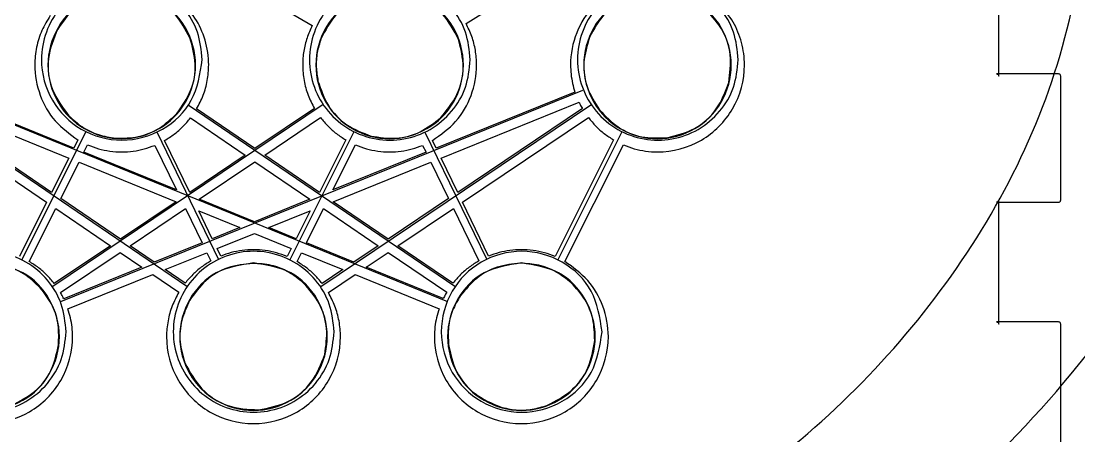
# Model space of a CAD drawing. Extents: x 1 to 406, y -9689 to -9382.
# Drawn here: x 112.3 to 163.5, y -9468.4 to -9448.3 of the extents above; entities that cross this region are included whole.
import ezdxf

# ---------------------------------------------------------------- set-up
doc = ezdxf.new("R2010")
doc.units = 0
doc.layers.get('0').update_dxf_attribs({"linetype": 'CONTINUOUS'})

msp = doc.modelspace()

# ---------------------------------------------------------------- linework, layer by layer
at = {"color": 7}
for points in [[(133.862522, -9448.406129), (140.318894, -9444.390264)], [(159.65234, -9450.9492), (159.65234, -9444.9492)], [(121.325985, -9445.53154), (126.414997, -9448.50862)], [(162.55078, -9450.8477), (159.55078, -9450.8477)], [(162.65234, -9456.9492), (162.65234, -9450.9492)], [(107.785206, -9451.605086), (132.958587, -9461.854344)], [(115.071583, -9454.037743), (114.87082, -9454.43746), (108.220318, -9451.732886)], [(114.246752, -9461.848231), (139.512939, -9451.628142)], [(139.134211, -9451.724447), (132.421007, -9454.43746), (132.240139, -9454.066077)], [(108.018954, -9452.224846), (114.631472, -9454.913745), (113.797673, -9456.577123), (107.853158, -9452.537746)], [(139.494136, -9452.519059), (133.457983, -9456.574713), (132.653725, -9454.916156), (139.334369, -9452.215801)], [(107.443191, -9452.343717), (120.351051, -9461.12188)], [(126.953941, -9452.324207), (113.852174, -9461.137784)], [(120.416764, -9452.342664), (133.319966, -9461.117641)], [(126.525928, -9452.519661), (123.645915, -9454.455545), (120.821366, -9452.535937)], [(126.834522, -9461.132921), (139.896431, -9452.34616)], [(107.554726, -9452.977875), (113.558325, -9457.055838), (112.241607, -9459.682035)], [(120.522934, -9452.977875), (123.16963, -9454.775098), (120.489775, -9456.574731), (119.271329, -9454.0667)], [(128.039189, -9454.037771), (126.765279, -9456.577151), (124.119786, -9454.776916), (126.823156, -9452.961608)], [(134.95677, -9459.662724), (133.692506, -9457.05823), (139.790157, -9452.960373)], [(115.4471, -9453.659149), (112.337096, -9459.868263)], [(118.907717, -9453.675381), (121.885552, -9459.817948)], [(128.430861, -9453.641932), (125.326459, -9459.839833)], [(131.875237, -9453.65966), (134.849002, -9459.793826)], [(141.406067, -9453.641777), (138.287365, -9459.868254)], [(118.79384, -9454.301224), (119.84287, -9456.461239), (115.365191, -9454.638093), (115.544855, -9454.280727)], [(131.76265, -9454.301239), (131.926637, -9454.638257), (127.421827, -9456.456581), (128.51306, -9454.281345)], [(141.007397, -9454.037743), (138.176816, -9459.681414)], [(138.65191, -9459.923648), (141.48128, -9454.281181)], [(112.716083, -9459.9238), (114.002655, -9457.359095)], [(114.002655, -9457.359095), (116.648145, -9459.15692), (113.928501, -9460.98489)], [(133.229485, -9460.969215), (130.56591, -9459.15933), (133.248176, -9457.359095)], [(133.248176, -9457.359095), (134.478679, -9459.894256)], [(159.55078, -9457.0508), (162.55078, -9457.0508)], [(159.65234, -9462.9492), (159.65234, -9456.9492)], [(121.989167, -9459.662758), (121.811916, -9459.298008), (123.616371, -9458.569111)], [(123.616371, -9458.569111), (125.402741, -9459.295597), (125.209213, -9459.68205)], [(114.227535, -9461.425615), (117.12443, -9459.480084)], [(117.12443, -9459.480084), (118.17467, -9460.193303), (114.387904, -9461.723445)], [(132.762245, -9461.715605), (129.025519, -9460.195717), (130.092036, -9459.480084)], [(130.092036, -9459.480084), (132.929244, -9461.407529)], [(120.263086, -9460.967468), (119.300268, -9460.314534), (121.316941, -9459.49882)], [(121.316941, -9459.49882), (121.509866, -9459.894923)], [(125.683689, -9459.923198), (125.897114, -9459.496351)], [(125.897114, -9459.496351), (127.899921, -9460.312065), (126.897311, -9460.984893)], [(114.59109, -9462.216446), (118.705829, -9460.553669), (119.961653, -9461.407366)], [(127.196358, -9461.424244), (128.494987, -9460.553669), (132.558478, -9462.206197)], [(162.55078, -9462.8477), (159.55078, -9462.8477)], [(162.65234, -9468.9492), (162.65234, -9462.9492)]]:
    msp.add_lwpolyline(points, dxfattribs=at)
for points in [[(121.09419, -9450.156183)], [(121.09419, -9450.156183)], [(134.069336, -9450.156183)], [(134.069336, -9450.156183)], [(147.044455, -9450.156183)], [(147.044455, -9450.156183)], [(120.522934, -9452.977875)], [(115.125843, -9455.117542), (119.822373, -9457.026902), (117.126844, -9458.838593), (114.242003, -9456.879195)], [(123.643501, -9455.098867), (126.307681, -9456.908147), (123.616371, -9457.995159), (120.947972, -9456.910557)], [(132.158749, -9455.117542), (133.01365, -9456.876781), (130.092036, -9458.838593), (127.430869, -9457.029313)], [(120.278159, -9457.359712), (121.084828, -9459.018871), (118.769723, -9459.952751), (117.600715, -9459.159948)], [(126.970261, -9457.359712), (129.615751, -9459.157537), (128.431068, -9459.955162), (126.136462, -9459.02068)], [(120.927475, -9457.476672), (122.907372, -9458.283341), (121.579199, -9458.819312)], [(126.314315, -9457.476672), (125.642088, -9458.816902), (124.322963, -9458.281532)], [(123.572965, -9459.989576)], [(136.540568, -9459.989576)], [(123.544622, -9460.015175)], [(136.493935, -9460.002529)], [(114.500723, -9463.320017)], [(114.500723, -9463.320017)], [(127.475846, -9463.320017)], [(127.475846, -9463.320017)], [(140.450992, -9463.320017)], [(140.450992, -9463.320017)]]:
    msp.add_lwpolyline(points, close=True, dxfattribs=at)
at = {"color": 1}
for points in [[(121.09419, -9450.156183)], [(134.069336, -9450.156183)], [(147.044455, -9450.156183)], [(114.500723, -9463.320017)], [(127.475846, -9463.320017)], [(140.450992, -9463.320017)]]:
    msp.add_lwpolyline(points, close=True, dxfattribs=at)
at = {"color": 5}
for points in [[(121.09419, -9450.156183)], [(134.069336, -9450.156183)], [(147.044455, -9450.156183)], [(114.500723, -9463.320017)], [(127.475846, -9463.320017)], [(140.450992, -9463.320017)]]:
    msp.add_lwpolyline(points, close=True, dxfattribs=at)
at = {"color": 1}
for points in [[(107.785205, -9451.605083), (132.958585, -9461.854342)], [(114.24675, -9461.848229), (139.512938, -9451.628139)], [(107.443189, -9452.343714), (120.35105, -9461.121878)], [(126.95394, -9452.324205), (113.852172, -9461.137782)], [(120.416763, -9452.342661), (133.319965, -9461.117639)], [(126.834521, -9461.132918), (139.89643, -9452.346158)], [(115.447099, -9453.659147), (112.337094, -9459.868261)], [(118.907716, -9453.675379), (121.885551, -9459.817946)], [(128.43086, -9453.64193), (125.326458, -9459.839831)], [(131.875236, -9453.659657), (134.849001, -9459.793823)], [(141.406065, -9453.641775), (138.287364, -9459.868252)]]:
    msp.add_lwpolyline(points, dxfattribs=at)
at = {"color": 5}
for points in [[(107.785205, -9451.605083), (132.958585, -9461.854342)], [(114.24675, -9461.848229), (139.512938, -9451.628139)], [(107.443189, -9452.343714), (120.35105, -9461.121878)], [(126.95394, -9452.324205), (113.852172, -9461.137782)], [(120.416763, -9452.342661), (133.319965, -9461.117639)], [(126.834521, -9461.132918), (139.89643, -9452.346158)], [(115.447099, -9453.659147), (112.337094, -9459.868261)], [(118.907716, -9453.675379), (121.885551, -9459.817946)], [(128.43086, -9453.64193), (125.326458, -9459.839831)], [(131.875236, -9453.659657), (134.849001, -9459.793823)], [(141.406065, -9453.641775), (138.287364, -9459.868252)]]:
    msp.add_lwpolyline(points, dxfattribs=at)
at = {"color": 7}
for points, knots in [([(174.678519, -9433.072518), (174.069414, -9439.032811), (172.85992, -9450.868098), (163.476223, -9466.508611), (149.736904, -9478.136922), (132.723344, -9484.30419), (114.670038, -9484.30419), (97.680307, -9478.136922), (83.845844, -9466.508611), (74.815656, -9450.868098), (71.662767, -9433.072518), (74.815656, -9415.276938), (83.845844, -9399.636425), (97.680307, -9388.008114), (114.670038, -9381.840845), (132.723344, -9381.840845), (149.736904, -9388.008114), (163.476223, -9399.636425), (172.85992, -9415.276938), (174.069414, -9427.112224), (174.678519, -9433.072518)], [0, 0, 0, 0, 17.790147, 35.32569, 53.115837, 70.905984, 88.441526, 106.231673, 124.021821, 141.557363, 159.34751, 177.137657, 194.6732, 212.463347, 230.253494, 247.789036, 265.579184, 283.369331, 300.904873, 318.69502, 318.69502, 318.69502, 318.69502]), ([(164.714158, -9437.122752), (164.223994, -9441.919167), (163.250681, -9451.443353), (155.699357, -9464.029712), (144.642942, -9473.387339), (130.951654, -9478.350313), (116.423654, -9478.350313), (102.751541, -9473.387339), (91.618562, -9464.029712), (84.351717, -9451.443353), (81.814499, -9437.122752), (84.351717, -9422.802151), (91.618562, -9410.215792), (102.751541, -9400.858165), (116.423654, -9395.895191), (130.951654, -9395.895191), (144.642942, -9400.858165), (155.699357, -9410.215792), (163.250681, -9422.802151), (164.223994, -9432.326337), (164.714158, -9437.122752)], [0, 0, 0, 0, 14.316229, 28.427571, 42.743801, 57.06003, 71.171372, 85.487601, 99.803831, 113.915172, 128.231402, 142.547631, 156.658973, 170.975202, 185.291432, 199.402773, 213.719003, 228.035232, 242.146574, 256.462803, 256.462803, 256.462803, 256.462803]), ([(121.09419, -9450.156183), (120.987204, -9450.842375), (120.776404, -9452.194407), (119.226731, -9453.682851), (117.205188, -9454.234484), (115.162642, -9453.682556), (113.674735, -9452.195563), (113.186752, -9450.380544), (113.46956, -9448.797939), (114.158625, -9447.603048), (115.215063, -9446.715356), (116.512273, -9446.24441), (117.89073, -9446.244423), (119.189788, -9446.715317), (120.238846, -9447.603191), (120.955332, -9448.797412), (121.047682, -9449.701088), (121.09419, -9450.156183)], [0, 0, 0, 0, 2.035249, 4.010133, 6.045381, 8.08063, 10.055514, 12.090762, 13.449118, 14.788034, 16.14639, 17.504746, 18.843661, 20.202017, 21.560373, 22.899289, 24.257645, 24.257645, 24.257645, 24.257645]), ([(121.09419, -9450.156183), (120.987204, -9450.842375), (120.776404, -9452.194407), (119.226731, -9453.682851), (117.205188, -9454.234484), (115.162642, -9453.682556), (113.674735, -9452.195563), (113.186752, -9450.380544), (113.46956, -9448.797939), (114.158625, -9447.603048), (115.215063, -9446.715356), (116.512273, -9446.24441), (117.89073, -9446.244423), (119.189788, -9446.715317), (120.238846, -9447.603191), (120.955332, -9448.797412), (121.047682, -9449.701088), (121.09419, -9450.156183)], [0, 0, 0, 0, 2.035249, 4.010133, 6.045381, 8.08063, 10.055514, 12.090762, 13.449118, 14.788034, 16.14639, 17.504746, 18.843661, 20.202017, 21.560373, 22.899289, 24.257645, 24.257645, 24.257645, 24.257645]), ([(134.069336, -9450.156183), (134.022828, -9450.611278), (133.930478, -9451.514954), (133.213992, -9452.709176), (132.164934, -9453.597048), (130.865874, -9454.067946), (129.487425, -9454.067946), (128.190185, -9453.597048), (127.133863, -9452.709176), (126.444368, -9451.514954), (126.203631, -9450.156183), (126.444368, -9448.797412), (127.133863, -9447.603191), (128.190185, -9446.715318), (129.487425, -9446.24442), (130.865874, -9446.24442), (132.164934, -9446.715318), (133.213992, -9447.603191), (133.930478, -9448.797412), (134.022828, -9449.701088), (134.069336, -9450.156183)], [0, 0, 0, 0, 1.358356, 2.697272, 4.055627, 5.413983, 6.752899, 8.111255, 9.469611, 10.808527, 12.166882, 13.525238, 14.864154, 16.22251, 17.580866, 18.919781, 20.278137, 21.636493, 22.975409, 24.333765, 24.333765, 24.333765, 24.333765]), ([(134.069336, -9450.156183), (134.022828, -9450.611278), (133.930478, -9451.514954), (133.213992, -9452.709176), (132.164934, -9453.597048), (130.865874, -9454.067946), (129.487425, -9454.067946), (128.190185, -9453.597048), (127.133863, -9452.709176), (126.444368, -9451.514954), (126.203631, -9450.156183), (126.444368, -9448.797412), (127.133863, -9447.603191), (128.190185, -9446.715318), (129.487425, -9446.24442), (130.865874, -9446.24442), (132.164934, -9446.715318), (133.213992, -9447.603191), (133.930478, -9448.797412), (134.022828, -9449.701088), (134.069336, -9450.156183)], [0, 0, 0, 0, 1.358356, 2.697272, 4.055627, 5.413983, 6.752899, 8.111255, 9.469611, 10.808527, 12.166882, 13.525238, 14.864154, 16.22251, 17.580866, 18.919781, 20.278137, 21.636493, 22.975409, 24.333765, 24.333765, 24.333765, 24.333765]), ([(141.267241, -9446.646284), (140.832452, -9446.922883), (139.962026, -9447.476619), (139.125966, -9448.840401), (138.892205, -9450.035228), (138.938904, -9450.862281), (139.008753, -9451.302712), (139.09259, -9451.584537), (139.134211, -9451.724447)], [0, 0, 0, 0, 1.529188, 3.061357, 4.646701, 5.099351, 5.543147, 5.980674, 5.980674, 5.980674, 5.980674]), ([(147.044455, -9450.156183), (146.997947, -9450.611278), (146.905597, -9451.514954), (146.189111, -9452.709176), (145.140053, -9453.597048), (143.840993, -9454.067946), (142.462544, -9454.067946), (141.165303, -9453.597048), (140.108981, -9452.709176), (139.419487, -9451.514954), (139.17875, -9450.156183), (139.419487, -9448.797412), (140.108981, -9447.603191), (141.165303, -9446.715318), (142.462544, -9446.24442), (143.840993, -9446.24442), (145.140053, -9446.715318), (146.189111, -9447.603191), (146.905597, -9448.797412), (146.997947, -9449.701088), (147.044455, -9450.156183)], [0, 0, 0, 0, 1.358356, 2.697272, 4.055627, 5.413983, 6.752899, 8.111255, 9.469611, 10.808527, 12.166882, 13.525238, 14.864154, 16.22251, 17.580866, 18.919781, 20.278137, 21.636493, 22.975409, 24.333765, 24.333765, 24.333765, 24.333765]), ([(147.044455, -9450.156183), (146.997947, -9450.611278), (146.905597, -9451.514954), (146.189111, -9452.709176), (145.140053, -9453.597048), (143.840993, -9454.067946), (142.462544, -9454.067946), (141.165303, -9453.597048), (140.108981, -9452.709176), (139.419487, -9451.514954), (139.17875, -9450.156183), (139.419487, -9448.797412), (140.108981, -9447.603191), (141.165303, -9446.715318), (142.462544, -9446.24442), (143.840993, -9446.24442), (145.140053, -9446.715318), (146.189111, -9447.603191), (146.905597, -9448.797412), (146.997947, -9449.701088), (147.044455, -9450.156183)], [0, 0, 0, 0, 1.358356, 2.697272, 4.055627, 5.413983, 6.752899, 8.111255, 9.469611, 10.808527, 12.166882, 13.525238, 14.864154, 16.22251, 17.580866, 18.919781, 20.278137, 21.636493, 22.975409, 24.333765, 24.333765, 24.333765, 24.333765]), ([(117.19497, -9446.844035), (117.825103, -9446.941651), (119.065587, -9447.13382), (120.431957, -9448.555053), (120.935459, -9450.40926), (120.431969, -9452.282764), (119.065464, -9453.64687), (117.195025, -9454.149924), (115.32461, -9453.646911), (113.958382, -9452.282671), (113.45517, -9450.40926), (113.958397, -9448.555144), (115.324494, -9447.13379), (116.564877, -9446.941642), (117.19497, -9446.844035)], [0, 0, 0, 0, 1.868634, 3.678607, 5.545587, 7.412474, 9.222221, 11.090775, 12.959189, 14.768727, 16.635572, 18.50251, 20.312276, 22.180765, 22.180765, 22.180765, 22.180765]), ([(117.144062, -9446.864716), (116.732659, -9446.909442), (115.9099, -9446.998888), (114.813572, -9447.663317), (114.335072, -9448.337017), (114.095695, -9448.674045)], [0, 0, 0, 0, 1.231449, 2.462757, 3.695374, 3.695374, 3.695374, 3.695374]), ([(120.494736, -9449.096246), (120.286889, -9448.708545), (119.871288, -9447.933315), (118.772812, -9447.115501), (117.906826, -9446.956012), (117.473897, -9446.876279)], [0, 0, 0, 0, 1.310059, 2.619533, 3.928617, 3.928617, 3.928617, 3.928617]), ([(130.162573, -9446.844035), (130.792879, -9446.941684), (132.033781, -9447.13393), (133.401241, -9448.554694), (133.905817, -9450.40926), (133.401256, -9452.283127), (132.033651, -9453.646731), (130.162864, -9454.149953), (128.292209, -9453.646916), (126.925991, -9452.28267), (126.422775, -9450.409261), (126.926004, -9448.555143), (128.292101, -9447.133792), (129.532482, -9446.941643), (130.162573, -9446.844035)], [0, 0, 0, 0, 1.869245, 3.680038, 5.54718, 7.414229, 9.224796, 11.093961, 12.96237, 14.771909, 16.638754, 18.505693, 20.31546, 22.183943, 22.183943, 22.183943, 22.183943]), ([(130.068511, -9446.861555), (129.605836, -9446.928781), (128.680352, -9447.063252), (127.49152, -9447.910849), (127.055672, -9448.737836), (126.83772, -9449.151383)], [0, 0, 0, 0, 1.389631, 2.77966, 4.170049, 4.170049, 4.170049, 4.170049]), ([(133.502779, -9449.187622), (133.274885, -9448.749723), (132.819838, -9447.875349), (131.541638, -9447.004344), (130.560019, -9446.909197), (130.068511, -9446.861555)], [0, 0, 0, 0, 1.4666, 2.928434, 4.394433, 4.394433, 4.394433, 4.394433]), ([(143.13078, -9446.844035), (143.761041, -9446.941676), (145.001837, -9447.133904), (146.36902, -9448.554785), (146.873339, -9450.40926), (146.369033, -9452.283034), (145.00171, -9453.646766), (143.130953, -9454.149953), (141.260275, -9453.646878), (139.893779, -9452.282761), (139.390292, -9450.409261), (139.89379, -9448.555054), (141.260159, -9447.133818), (142.500645, -9446.941651), (143.13078, -9446.844035)], [0, 0, 0, 0, 1.869086, 3.679673, 5.546776, 7.413786, 9.224148, 11.093154, 12.961713, 14.771459, 16.638345, 18.505324, 20.315295, 22.183934, 22.183934, 22.183934, 22.183934]), ([(143.063213, -9446.863664), (142.605661, -9446.923639), (141.690477, -9447.043602), (140.502102, -9447.859411), (140.061245, -9448.67038), (139.840827, -9449.075846)], [0, 0, 0, 0, 1.372043, 2.744328, 4.116485, 4.116485, 4.116485, 4.116485]), ([(120.821366, -9452.535937), (120.934274, -9452.320784), (121.161873, -9451.887082), (121.3567, -9451.165389), (121.44182, -9450.260751), (121.284355, -9449.208835), (120.791221, -9448.106904), (120.246026, -9447.543313), (119.974905, -9447.263044)], [0, 0, 0, 0, 0.727149, 1.465779, 2.225232, 3.440475, 4.615648, 5.778155, 5.778155, 5.778155, 5.778155]), ([(141.48128, -9454.281181), (141.654026, -9454.347394), (142.002341, -9454.480903), (142.558792, -9454.591923), (143.670309, -9454.671069), (145.33674, -9454.221248), (146.942851, -9452.616752), (147.441308, -9450.776494), (147.24399, -9449.325555), (146.841735, -9448.315019), (146.388504, -9447.77162), (146.16334, -9447.50166)], [0, 0, 0, 0, 0.554226, 1.117508, 1.693973, 3.893631, 6.030141, 8.22823, 9.326154, 10.388942, 11.438209, 11.438209, 11.438209, 11.438209]), ([(146.581022, -9451.264432), (146.638578, -9450.817836), (146.753659, -9449.924885), (146.306538, -9448.595026), (145.67065, -9447.957118), (145.352658, -9447.638116)], [0, 0, 0, 0, 1.339985, 2.679246, 4.018911, 4.018911, 4.018911, 4.018911]), ([(113.734971, -9448.023896), (113.590122, -9448.260211), (113.298141, -9448.736568), (113.046844, -9449.553348), (112.933228, -9450.619062), (113.165376, -9451.886891), (113.902293, -9453.186307), (114.68243, -9453.754376), (115.071583, -9454.037743)], [0, 0, 0, 0, 0.828837, 1.670741, 2.537915, 4.025422, 5.462699, 6.893239, 6.893239, 6.893239, 6.893239]), ([(114.095695, -9448.674045), (113.90513, -9449.141948), (113.523822, -9450.078193), (113.72213, -9451.656581), (114.331576, -9452.463791), (114.63605, -9452.867065)], [0, 0, 0, 0, 1.499834, 3.001077, 4.49986, 4.49986, 4.49986, 4.49986]), ([(126.414997, -9448.50862), (126.325333, -9448.704782), (126.144565, -9449.100257), (125.991401, -9449.744737), (125.933465, -9450.43908), (126.000448, -9451.158943), (126.191222, -9451.874903), (126.414946, -9452.305873), (126.525928, -9452.519661)], [0, 0, 0, 0, 0.645784, 1.301941, 1.975235, 2.72814, 3.460444, 4.181306, 4.181306, 4.181306, 4.181306]), ([(132.240139, -9454.066077), (132.637828, -9453.783563), (133.434878, -9453.217347), (134.190025, -9451.905362), (134.417737, -9450.676638), (134.332893, -9449.705755), (134.163498, -9449.025027), (133.962294, -9448.611291), (133.862522, -9448.406129)], [0, 0, 0, 0, 1.449285, 2.904666, 4.410557, 5.123345, 5.817582, 6.500463, 6.500463, 6.500463, 6.500463]), ([(119.863085, -9452.758252), (120.114461, -9452.402233), (120.617083, -9451.690378), (120.847756, -9450.354943), (120.612427, -9449.515877), (120.494736, -9449.096246)], [0, 0, 0, 0, 1.297213, 2.593753, 3.890901, 3.890901, 3.890901, 3.890901]), ([(126.83772, -9449.151383), (126.76918, -9449.371199), (126.631915, -9449.811422), (126.590174, -9450.508066), (126.659012, -9450.963561), (126.693393, -9451.191055)], [0, 0, 0, 0, 0.688999, 1.379847, 2.069166, 2.069166, 2.069166, 2.069166]), ([(132.641486, -9452.95628), (132.93143, -9452.604667), (133.511232, -9451.901545), (133.82878, -9450.515465), (133.611457, -9449.630283), (133.502779, -9449.187622)], [0, 0, 0, 0, 1.355437, 2.710467, 4.065929, 4.065929, 4.065929, 4.065929]), ([(139.840827, -9449.075846), (139.72205, -9449.472465), (139.484594, -9450.265369), (139.660773, -9451.53729), (140.103716, -9452.236412), (140.325286, -9452.586129)], [0, 0, 0, 0, 1.232971, 2.464906, 3.697942, 3.697942, 3.697942, 3.697942]), ([(126.693393, -9451.191055), (126.835292, -9451.60028), (127.118971, -9452.41839), (128.050947, -9453.388633), (128.86028, -9453.697669), (129.26504, -9453.852223)], [0, 0, 0, 0, 1.289986, 2.578903, 3.868415, 3.868415, 3.868415, 3.868415]), ([(143.594873, -9453.934496), (144.054586, -9453.818036), (144.974069, -9453.585102), (146.08049, -9452.596404), (146.414182, -9451.708411), (146.581022, -9451.264432)], [0, 0, 0, 0, 1.409455, 2.819079, 4.228597, 4.228597, 4.228597, 4.228597]), ([(159.55078, -9450.8477), (159.568322, -9450.85036), (159.603067, -9450.855627), (159.644113, -9450.895524), (159.649549, -9450.930989), (159.65234, -9450.9492)], [0, 0, 0, 0, 0.052363, 0.103712, 0.157913, 0.157913, 0.157913, 0.157913]), ([(162.65234, -9450.9492), (162.649695, -9450.931611), (162.644464, -9450.89683), (162.604462, -9450.855832), (162.569002, -9450.85046), (162.55078, -9450.8477)], [0, 0, 0, 0, 0.052477, 0.103769, 0.15799, 0.15799, 0.15799, 0.15799]), ([(139.334369, -9452.215801), (139.351069, -9452.250121), (139.384432, -9452.31868), (139.43758, -9452.419886), (139.47529, -9452.486012), (139.494136, -9452.519059)], [0, 0, 0, 0, 0.114497, 0.228732, 0.342854, 0.342854, 0.342854, 0.342854]), ([(116.898025, -9453.959431), (117.266984, -9453.952957), (118.00435, -9453.940018), (119.058463, -9453.51854), (119.594798, -9453.011757), (119.863085, -9452.758252)], [0, 0, 0, 0, 1.101604, 2.201559, 3.302494, 3.302494, 3.302494, 3.302494]), ([(140.325286, -9452.586129), (140.610512, -9452.883509), (141.180868, -9453.478171), (142.357928, -9453.974718), (143.182609, -9453.947901), (143.594873, -9453.934496)], [0, 0, 0, 0, 1.22862, 2.456832, 3.684585, 3.684585, 3.684585, 3.684585]), ([(114.63605, -9452.867065), (114.846393, -9453.0599), (115.267503, -9453.445958), (116.054985, -9453.814473), (116.617156, -9453.911136), (116.898025, -9453.959431)], [0, 0, 0, 0, 0.852636, 1.706995, 2.560039, 2.560039, 2.560039, 2.560039]), ([(119.271329, -9454.0667), (119.429146, -9453.968231), (119.74418, -9453.771668), (120.165859, -9453.40413), (120.403891, -9453.119981), (120.522934, -9452.977875)], [0, 0, 0, 0, 0.557512, 1.112901, 1.668534, 1.668534, 1.668534, 1.668534]), ([(126.823156, -9452.961608), (126.93893, -9453.101317), (127.170404, -9453.380648), (127.580069, -9453.74353), (127.885965, -9453.939573), (128.039189, -9454.037771)], [0, 0, 0, 0, 0.543855, 1.087368, 1.632841, 1.632841, 1.632841, 1.632841]), ([(129.26504, -9453.852223), (129.666701, -9453.913877), (130.470217, -9454.037215), (131.685856, -9453.713654), (132.322958, -9453.208726), (132.641486, -9452.95628)], [0, 0, 0, 0, 1.210861, 2.422303, 3.633569, 3.633569, 3.633569, 3.633569]), ([(139.790157, -9452.960373), (139.906017, -9453.10027), (140.137651, -9453.379962), (140.54775, -9453.743244), (140.853992, -9453.939455), (141.007397, -9454.037743)], [0, 0, 0, 0, 0.54445, 1.088503, 1.634579, 1.634579, 1.634579, 1.634579]), ([(115.544855, -9454.280727), (115.717675, -9454.347016), (116.066132, -9454.480673), (116.622527, -9454.592035), (117.188622, -9454.632157), (117.748598, -9454.593604), (118.287269, -9454.488809), (118.625879, -9454.36342), (118.79384, -9454.301224)], [0, 0, 0, 0, 0.554475, 1.117987, 1.694699, 2.252368, 2.797549, 3.334141, 3.334141, 3.334141, 3.334141]), ([(128.51306, -9454.281345), (128.685825, -9454.34758), (129.034145, -9454.48112), (129.590363, -9454.592172), (130.156398, -9454.632138), (130.716562, -9454.593638), (131.255652, -9454.488912), (131.59455, -9454.363464), (131.76265, -9454.301239)], [0, 0, 0, 0, 0.554262, 1.117468, 1.693985, 2.251976, 2.797603, 3.334613, 3.334613, 3.334613, 3.334613]), ([(159.65234, -9456.9492), (159.649693, -9456.966796), (159.64446, -9457.001594), (159.604477, -9457.042643), (159.569004, -9457.048032), (159.55078, -9457.0508)], [0, 0, 0, 0, 0.052502, 0.103829, 0.158056, 0.158056, 0.158056, 0.158056]), ([(162.55078, -9457.0508), (162.568323, -9457.04814), (162.603076, -9457.042872), (162.644125, -9457.002931), (162.649552, -9456.967435), (162.65234, -9456.9492)], [0, 0, 0, 0, 0.052364, 0.103731, 0.158, 0.158, 0.158, 0.158]), ([(114.500723, -9463.320017), (114.454215, -9463.775111), (114.361865, -9464.678787), (113.645378, -9465.873009), (112.596321, -9466.760882), (111.297261, -9467.23178), (109.918812, -9467.23178), (108.621571, -9466.760882), (107.565249, -9465.873009), (106.875754, -9464.678787), (106.635018, -9463.320017), (106.875754, -9461.961246), (107.565249, -9460.767024), (108.621571, -9459.879151), (109.918812, -9459.408253), (111.297261, -9459.408253), (112.596321, -9459.879151), (113.645378, -9460.767024), (114.361865, -9461.961246), (114.454215, -9462.864922), (114.500723, -9463.320017)], [0, 0, 0, 0, 1.358356, 2.697272, 4.055627, 5.413983, 6.752899, 8.111255, 9.469611, 10.808527, 12.166882, 13.525238, 14.864154, 16.22251, 17.580866, 18.919781, 20.278137, 21.636493, 22.975409, 24.333765, 24.333765, 24.333765, 24.333765]), ([(114.500723, -9463.320017), (114.454215, -9463.775111), (114.361865, -9464.678787), (113.645378, -9465.873009), (112.596321, -9466.760882), (111.297261, -9467.23178), (109.918812, -9467.23178), (108.621571, -9466.760882), (107.565249, -9465.873009), (106.875754, -9464.678787), (106.635018, -9463.320017), (106.875754, -9461.961246), (107.565249, -9460.767024), (108.621571, -9459.879151), (109.918812, -9459.408253), (111.297261, -9459.408253), (112.596321, -9459.879151), (113.645378, -9460.767024), (114.361865, -9461.961246), (114.454215, -9462.864922), (114.500723, -9463.320017)], [0, 0, 0, 0, 1.358356, 2.697272, 4.055627, 5.413983, 6.752899, 8.111255, 9.469611, 10.808527, 12.166882, 13.525238, 14.864154, 16.22251, 17.580866, 18.919781, 20.278137, 21.636493, 22.975409, 24.333765, 24.333765, 24.333765, 24.333765]), ([(127.475846, -9463.320017), (127.429338, -9463.775111), (127.336988, -9464.678787), (126.620502, -9465.873009), (125.571444, -9466.760882), (124.272384, -9467.23178), (122.893935, -9467.23178), (121.596694, -9466.760882), (120.540372, -9465.873009), (119.850878, -9464.678787), (119.610141, -9463.320017), (119.850878, -9461.961246), (120.540372, -9460.767024), (121.596694, -9459.879151), (122.893935, -9459.408253), (124.272384, -9459.408253), (125.571444, -9459.879151), (126.620502, -9460.767024), (127.336988, -9461.961246), (127.429338, -9462.864922), (127.475846, -9463.320017)], [0, 0, 0, 0, 1.358356, 2.697272, 4.055627, 5.413983, 6.752899, 8.111255, 9.469611, 10.808527, 12.166882, 13.525238, 14.864154, 16.22251, 17.580866, 18.919781, 20.278137, 21.636493, 22.975409, 24.333765, 24.333765, 24.333765, 24.333765]), ([(127.475846, -9463.320017), (127.429338, -9463.775111), (127.336988, -9464.678787), (126.620502, -9465.873009), (125.571444, -9466.760882), (124.272384, -9467.23178), (122.893935, -9467.23178), (121.596694, -9466.760882), (120.540372, -9465.873009), (119.850878, -9464.678787), (119.610141, -9463.320017), (119.850878, -9461.961246), (120.540372, -9460.767024), (121.596694, -9459.879151), (122.893935, -9459.408253), (124.272384, -9459.408253), (125.571444, -9459.879151), (126.620502, -9460.767024), (127.336988, -9461.961246), (127.429338, -9462.864922), (127.475846, -9463.320017)], [0, 0, 0, 0, 1.358356, 2.697272, 4.055627, 5.413983, 6.752899, 8.111255, 9.469611, 10.808527, 12.166882, 13.525238, 14.864154, 16.22251, 17.580866, 18.919781, 20.278137, 21.636493, 22.975409, 24.333765, 24.333765, 24.333765, 24.333765]), ([(125.209213, -9459.68205), (125.037676, -9459.617093), (124.691825, -9459.486126), (124.140148, -9459.377775), (123.579407, -9459.338808), (123.024876, -9459.376421), (122.491391, -9459.478971), (122.155692, -9459.601819), (121.989167, -9459.662758)], [0, 0, 0, 0, 0.549467, 1.107828, 1.679244, 2.23134, 2.771059, 3.302327, 3.302327, 3.302327, 3.302327]), ([(140.450992, -9463.320017), (140.344006, -9464.006207), (140.133208, -9465.358235), (138.583524, -9466.846707), (136.562027, -9467.398231), (134.519307, -9466.846707), (133.032035, -9465.358235), (132.480103, -9463.320017), (133.032035, -9461.281798), (134.519307, -9459.793326), (136.562027, -9459.241802), (138.583524, -9459.793326), (140.133208, -9461.281798), (140.344006, -9462.633826), (140.450992, -9463.320017)], [0, 0, 0, 0, 2.035249, 4.010133, 6.045381, 8.08063, 10.055514, 12.090762, 14.126011, 16.100895, 18.136144, 20.171392, 22.146276, 24.181525, 24.181525, 24.181525, 24.181525]), ([(140.450992, -9463.320017), (140.344006, -9464.006207), (140.133208, -9465.358235), (138.583524, -9466.846707), (136.562027, -9467.398231), (134.519307, -9466.846707), (133.032035, -9465.358235), (132.480103, -9463.320017), (133.032035, -9461.281798), (134.519307, -9459.793326), (136.562027, -9459.241802), (138.583524, -9459.793326), (140.133208, -9461.281798), (140.344006, -9462.633826), (140.450992, -9463.320017)], [0, 0, 0, 0, 2.035249, 4.010133, 6.045381, 8.08063, 10.055514, 12.090762, 14.126011, 16.100895, 18.136144, 20.171392, 22.146276, 24.181525, 24.181525, 24.181525, 24.181525]), ([(138.176816, -9459.681414), (138.005286, -9459.616531), (137.659402, -9459.485696), (137.107707, -9459.377671), (136.546965, -9459.338803), (135.992469, -9459.376344), (135.458972, -9459.478873), (135.1233, -9459.601759), (134.95677, -9459.662724)], [0, 0, 0, 0, 0.549364, 1.107777, 1.679108, 2.231257, 2.770896, 3.302203, 3.302203, 3.302203, 3.302203]), ([(108.541069, -9459.895312), (108.141334, -9460.177292), (107.340142, -9460.742468), (106.581455, -9462.059152), (106.259007, -9463.781254), (106.793768, -9465.759082), (108.402707, -9467.36426), (110.605336, -9467.96363), (112.808165, -9467.363933), (114.416514, -9465.760355), (114.857007, -9464.13267), (114.796198, -9463.096021), (114.72231, -9462.646297), (114.634621, -9462.359043), (114.59109, -9462.216446)], [0, 0, 0, 0, 1.453287, 2.912834, 4.423549, 6.621455, 8.757369, 10.956621, 13.155868, 15.291785, 17.489692, 17.952268, 18.40563, 18.852539, 18.852539, 18.852539, 18.852539]), ([(110.605359, -9459.989576), (111.235391, -9460.086977), (112.475439, -9460.278685), (113.842043, -9461.698791), (114.34514, -9463.552644), (113.841922, -9465.425906), (112.475835, -9466.790435), (110.605299, -9467.293755), (108.734737, -9466.790399), (107.368373, -9465.425997), (106.864892, -9463.552644), (107.36825, -9461.6987), (108.735131, -9460.278713), (109.975283, -9460.086986), (110.605359, -9459.989576)], [0, 0, 0, 0, 1.868285, 3.677208, 5.543602, 7.410539, 9.220307, 11.088792, 12.957432, 14.767403, 16.634381, 18.500814, 20.309944, 22.178381, 22.178381, 22.178381, 22.178381]), ([(113.928501, -9460.98489), (113.812747, -9460.847077), (113.581282, -9460.571502), (113.172885, -9460.213776), (112.868537, -9460.020577), (112.716083, -9459.9238)], [0, 0, 0, 0, 0.539458, 1.078719, 1.619965, 1.619965, 1.619965, 1.619965]), ([(123.572965, -9459.989576), (124.20317, -9460.087011), (125.443635, -9460.278796), (126.811333, -9461.698431), (127.315496, -9463.552644), (126.811209, -9465.42627), (125.444019, -9466.790293), (123.573198, -9467.293777), (121.702483, -9466.79044), (120.336402, -9465.425905), (119.833184, -9463.552645), (120.336275, -9461.698789), (121.702883, -9460.278685), (122.942931, -9460.086978), (123.572965, -9459.989576)], [0, 0, 0, 0, 1.868896, 3.67864, 5.545195, 7.412295, 9.222882, 11.091975, 12.96046, 14.770227, 16.637165, 18.503558, 20.312482, 22.180769, 22.180769, 22.180769, 22.180769]), ([(121.509866, -9459.894923), (121.352993, -9459.991875), (121.039849, -9460.185408), (120.619923, -9460.547444), (120.382038, -9460.827453), (120.263086, -9460.967468)], [0, 0, 0, 0, 0.552715, 1.103311, 1.653991, 1.653991, 1.653991, 1.653991]), ([(126.897311, -9460.984893), (126.781422, -9460.847002), (126.549694, -9460.571278), (126.140967, -9460.213259), (125.836305, -9460.020005), (125.683689, -9459.923198)], [0, 0, 0, 0, 0.539902, 1.079579, 1.621279, 1.621279, 1.621279, 1.621279]), ([(132.558478, -9462.206197), (132.514295, -9462.349814), (132.425289, -9462.639122), (132.350542, -9463.092367), (132.289364, -9464.131405), (132.729801, -9465.760258), (134.337935, -9467.363978), (136.540897, -9467.963652), (138.743823, -9467.364112), (140.353843, -9465.759459), (140.88796, -9463.787449), (140.570952, -9462.077212), (139.828741, -9460.773408), (139.043605, -9460.206481), (138.65191, -9459.923648)], [0, 0, 0, 0, 0.450391, 0.907291, 1.373582, 3.571447, 5.707156, 7.906257, 10.106108, 12.242846, 14.440916, 15.93336, 17.37548, 18.8112, 18.8112, 18.8112, 18.8112]), ([(136.540568, -9459.989576), (137.170814, -9460.08702), (138.411382, -9460.278826), (139.779354, -9461.69834), (140.283791, -9463.552644), (139.77923, -9465.426362), (138.411764, -9466.790256), (136.540857, -9467.293784), (134.670082, -9466.790443), (133.304003, -9465.425904), (132.800792, -9463.552645), (133.303878, -9461.698789), (134.670486, -9460.278685), (135.910534, -9460.086977), (136.540568, -9459.989576)], [0, 0, 0, 0, 1.869043, 3.678995, 5.545591, 7.412733, 9.223528, 11.092768, 12.961257, 14.771022, 16.637959, 18.504351, 20.313275, 22.181562, 22.181562, 22.181562, 22.181562]), ([(134.478679, -9459.894256), (134.321465, -9459.991389), (134.007636, -9460.185285), (133.586869, -9460.548142), (133.348618, -9460.828852), (133.229485, -9460.969215)], [0, 0, 0, 0, 0.553867, 1.105629, 1.657452, 1.657452, 1.657452, 1.657452]), ([(113.33163, -9461.289832), (113.083456, -9461.039394), (112.587832, -9460.539249), (111.607576, -9460.079832), (110.904886, -9460.028276), (110.553083, -9460.002464)], [0, 0, 0, 0, 1.052845, 2.102616, 3.155127, 3.155127, 3.155127, 3.155127]), ([(123.544622, -9460.015175), (123.133601, -9460.055837), (122.310413, -9460.137274), (121.207772, -9460.789958), (120.725662, -9461.460772), (120.484879, -9461.7958)], [0, 0, 0, 0, 1.229255, 2.461943, 3.691855, 3.691855, 3.691855, 3.691855]), ([(125.994911, -9460.961263), (125.7608, -9460.77466), (125.292463, -9460.401362), (124.443889, -9460.055985), (123.844213, -9460.028771), (123.544622, -9460.015175)], [0, 0, 0, 0, 0.895995, 1.792436, 2.687404, 2.687404, 2.687404, 2.687404]), ([(136.493935, -9460.002529), (136.115984, -9460.043906), (135.360394, -9460.126626), (134.331381, -9460.686742), (133.844983, -9461.270337), (133.601621, -9461.562329)], [0, 0, 0, 0, 1.13361, 2.266284, 3.400474, 3.400474, 3.400474, 3.400474]), ([(138.953651, -9460.956506), (138.719292, -9460.767877), (138.250798, -9460.390799), (137.394387, -9460.058958), (136.794187, -9460.021345), (136.493935, -9460.002529)], [0, 0, 0, 0, 0.899217, 1.797568, 2.696827, 2.696827, 2.696827, 2.696827]), ([(127.02241, -9464.422309), (127.081164, -9464.00451), (127.198622, -9463.169277), (126.830577, -9461.912579), (126.273529, -9461.27844), (125.994911, -9460.961263)], [0, 0, 0, 0, 1.256933, 2.512766, 3.769452, 3.769452, 3.769452, 3.769452]), ([(140.090717, -9463.747168), (140.080504, -9463.40048), (140.060095, -9462.707678), (139.658889, -9461.720997), (139.188863, -9461.211481), (138.953651, -9460.956506)], [0, 0, 0, 0, 1.03539, 2.069061, 3.104484, 3.104484, 3.104484, 3.104484]), ([(114.131869, -9463.954031), (114.142829, -9463.63569), (114.164727, -9462.999663), (113.896851, -9462.061342), (113.520091, -9461.547076), (113.33163, -9461.289832)], [0, 0, 0, 0, 0.952563, 1.90317, 2.854592, 2.854592, 2.854592, 2.854592]), ([(114.387904, -9461.723445), (114.371132, -9461.689727), (114.337622, -9461.62236), (114.28412, -9461.523045), (114.246391, -9461.458081), (114.227535, -9461.425615)], [0, 0, 0, 0, 0.112974, 0.225716, 0.338344, 0.338344, 0.338344, 0.338344]), ([(119.961653, -9461.407366), (119.845883, -9461.624504), (119.612495, -9462.062242), (119.412573, -9462.793058), (119.293908, -9464.029631), (119.761573, -9465.759962), (121.370254, -9467.364031), (123.573211, -9467.963695), (125.776273, -9467.363883), (127.386071, -9465.760332), (127.853926, -9464.031955), (127.736589, -9462.799706), (127.539984, -9462.074858), (127.310297, -9461.639974), (127.196358, -9461.424244)], [0, 0, 0, 0, 0.736411, 1.484563, 2.254015, 4.451923, 6.587838, 8.787083, 10.986936, 13.12367, 15.321742, 16.084437, 16.826176, 17.556321, 17.556321, 17.556321, 17.556321]), ([(132.929244, -9461.407529), (132.909566, -9461.441078), (132.870191, -9461.50821), (132.814547, -9461.610982), (132.779691, -9461.680705), (132.762245, -9461.715605)], [0, 0, 0, 0, 0.116677, 0.233471, 0.350518, 0.350518, 0.350518, 0.350518]), ([(120.484879, -9461.7958), (120.338947, -9462.113944), (120.04726, -9462.749845), (119.962493, -9463.821271), (120.156663, -9464.493577), (120.253779, -9464.829838)], [0, 0, 0, 0, 1.045161, 2.089051, 3.133613, 3.133613, 3.133613, 3.133613]), ([(133.601621, -9461.562329), (133.459229, -9461.801048), (133.174653, -9462.278133), (132.975706, -9463.101375), (133.002672, -9463.655956), (133.016168, -9463.933519)], [0, 0, 0, 0, 0.830821, 1.660416, 2.491641, 2.491641, 2.491641, 2.491641]), ([(159.55078, -9462.8477), (159.568322, -9462.85036), (159.603067, -9462.855627), (159.644113, -9462.895524), (159.649549, -9462.930989), (159.65234, -9462.9492)], [0, 0, 0, 0, 0.052363, 0.103712, 0.157913, 0.157913, 0.157913, 0.157913]), ([(162.65234, -9462.9492), (162.649695, -9462.931611), (162.644464, -9462.89683), (162.604462, -9462.855832), (162.569002, -9462.85046), (162.55078, -9462.8477)], [0, 0, 0, 0, 0.052477, 0.103769, 0.15799, 0.15799, 0.15799, 0.15799]), ([(111.872453, -9466.877012), (112.257909, -9466.679803), (113.028504, -9466.285548), (113.855676, -9465.223586), (114.039794, -9464.377263), (114.131869, -9463.954031)], [0, 0, 0, 0, 1.289364, 2.577665, 3.866401, 3.866401, 3.866401, 3.866401]), ([(133.016168, -9463.933519), (133.112966, -9464.388008), (133.30675, -9465.297869), (134.245542, -9466.406607), (135.098571, -9466.773852), (135.52503, -9466.957451)], [0, 0, 0, 0, 1.379539, 2.76176, 4.143621, 4.143621, 4.143621, 4.143621]), ([(137.814264, -9466.875197), (138.217821, -9466.663894), (139.024744, -9466.241388), (139.863421, -9465.095006), (140.014949, -9464.196464), (140.090717, -9463.747168)], [0, 0, 0, 0, 1.355368, 2.710104, 4.06499, 4.06499, 4.06499, 4.06499]), ([(123.816257, -9467.098176), (124.304662, -9467.003984), (125.281848, -9466.815529), (126.478546, -9465.811718), (126.841141, -9464.885395), (127.02241, -9464.422309)], [0, 0, 0, 0, 1.476369, 2.95388, 4.43091, 4.43091, 4.43091, 4.43091]), ([(120.253779, -9464.829838), (120.495283, -9465.271471), (120.978385, -9466.154908), (122.305138, -9467.019963), (123.312862, -9467.072121), (123.816257, -9467.098176)], [0, 0, 0, 0, 1.496277, 2.993138, 4.487232, 4.487232, 4.487232, 4.487232]), ([(135.52503, -9466.957451), (135.777307, -9467.018965), (136.281939, -9467.142011), (137.069591, -9467.098737), (137.566002, -9466.949722), (137.814264, -9466.875197)], [0, 0, 0, 0, 0.775892, 1.552023, 2.328512, 2.328512, 2.328512, 2.328512])]:
    msp.add_open_spline(points, degree=3, knots=knots, dxfattribs=at)
at = {"color": 1}
for points, knots in [([(121.09419, -9450.156183), (120.987204, -9450.842375), (120.776404, -9452.194407), (119.226731, -9453.682851), (117.205188, -9454.234484), (115.162642, -9453.682556), (113.674735, -9452.195563), (113.186752, -9450.380544), (113.46956, -9448.797939), (114.158625, -9447.603048), (115.215063, -9446.715356), (116.512273, -9446.24441), (117.89073, -9446.244423), (119.189788, -9446.715317), (120.238846, -9447.603191), (120.955332, -9448.797412), (121.047682, -9449.701088), (121.09419, -9450.156183)], [0, 0, 0, 0, 2.035249, 4.010133, 6.045381, 8.08063, 10.055514, 12.090762, 13.449118, 14.788034, 16.14639, 17.504746, 18.843661, 20.202017, 21.560373, 22.899289, 24.257645, 24.257645, 24.257645, 24.257645]), ([(134.069336, -9450.156183), (134.022828, -9450.611278), (133.930478, -9451.514954), (133.213992, -9452.709176), (132.164934, -9453.597048), (130.865874, -9454.067946), (129.487425, -9454.067946), (128.190185, -9453.597048), (127.133863, -9452.709176), (126.444368, -9451.514954), (126.203631, -9450.156183), (126.444368, -9448.797412), (127.133863, -9447.603191), (128.190185, -9446.715318), (129.487425, -9446.24442), (130.865874, -9446.24442), (132.164934, -9446.715318), (133.213992, -9447.603191), (133.930478, -9448.797412), (134.022828, -9449.701088), (134.069336, -9450.156183)], [0, 0, 0, 0, 1.358356, 2.697272, 4.055627, 5.413983, 6.752899, 8.111255, 9.469611, 10.808527, 12.166882, 13.525238, 14.864154, 16.22251, 17.580866, 18.919781, 20.278137, 21.636493, 22.975409, 24.333765, 24.333765, 24.333765, 24.333765]), ([(147.044455, -9450.156183), (146.997947, -9450.611278), (146.905597, -9451.514954), (146.189111, -9452.709176), (145.140053, -9453.597048), (143.840993, -9454.067946), (142.462544, -9454.067946), (141.165303, -9453.597048), (140.108981, -9452.709176), (139.419487, -9451.514954), (139.17875, -9450.156183), (139.419487, -9448.797412), (140.108981, -9447.603191), (141.165303, -9446.715318), (142.462544, -9446.24442), (143.840993, -9446.24442), (145.140053, -9446.715318), (146.189111, -9447.603191), (146.905597, -9448.797412), (146.997947, -9449.701088), (147.044455, -9450.156183)], [0, 0, 0, 0, 1.358356, 2.697272, 4.055627, 5.413983, 6.752899, 8.111255, 9.469611, 10.808527, 12.166882, 13.525238, 14.864154, 16.22251, 17.580866, 18.919781, 20.278137, 21.636493, 22.975409, 24.333765, 24.333765, 24.333765, 24.333765]), ([(114.500723, -9463.320017), (114.454215, -9463.775111), (114.361865, -9464.678787), (113.645378, -9465.873009), (112.596321, -9466.760882), (111.297261, -9467.23178), (109.918812, -9467.23178), (108.621571, -9466.760882), (107.565249, -9465.873009), (106.875754, -9464.678787), (106.635018, -9463.320017), (106.875754, -9461.961246), (107.565249, -9460.767024), (108.621571, -9459.879151), (109.918812, -9459.408253), (111.297261, -9459.408253), (112.596321, -9459.879151), (113.645378, -9460.767024), (114.361865, -9461.961246), (114.454215, -9462.864922), (114.500723, -9463.320017)], [0, 0, 0, 0, 1.358356, 2.697272, 4.055627, 5.413983, 6.752899, 8.111255, 9.469611, 10.808527, 12.166882, 13.525238, 14.864154, 16.22251, 17.580866, 18.919781, 20.278137, 21.636493, 22.975409, 24.333765, 24.333765, 24.333765, 24.333765]), ([(127.475846, -9463.320017), (127.429338, -9463.775111), (127.336988, -9464.678787), (126.620502, -9465.873009), (125.571444, -9466.760882), (124.272384, -9467.23178), (122.893935, -9467.23178), (121.596694, -9466.760882), (120.540372, -9465.873009), (119.850878, -9464.678787), (119.610141, -9463.320017), (119.850878, -9461.961246), (120.540372, -9460.767024), (121.596694, -9459.879151), (122.893935, -9459.408253), (124.272384, -9459.408253), (125.571444, -9459.879151), (126.620502, -9460.767024), (127.336988, -9461.961246), (127.429338, -9462.864922), (127.475846, -9463.320017)], [0, 0, 0, 0, 1.358356, 2.697272, 4.055627, 5.413983, 6.752899, 8.111255, 9.469611, 10.808527, 12.166882, 13.525238, 14.864154, 16.22251, 17.580866, 18.919781, 20.278137, 21.636493, 22.975409, 24.333765, 24.333765, 24.333765, 24.333765]), ([(140.450992, -9463.320017), (140.344006, -9464.006207), (140.133208, -9465.358235), (138.583524, -9466.846707), (136.562027, -9467.398231), (134.519307, -9466.846707), (133.032035, -9465.358235), (132.480103, -9463.320017), (133.032035, -9461.281798), (134.519307, -9459.793326), (136.562027, -9459.241802), (138.583524, -9459.793326), (140.133208, -9461.281798), (140.344006, -9462.633826), (140.450992, -9463.320017)], [0, 0, 0, 0, 2.035249, 4.010133, 6.045381, 8.08063, 10.055514, 12.090762, 14.126011, 16.100895, 18.136144, 20.171392, 22.146276, 24.181525, 24.181525, 24.181525, 24.181525])]:
    msp.add_open_spline(points, degree=3, knots=knots, dxfattribs=at)
at = {"color": 5}
for points, knots in [([(121.09419, -9450.156183), (120.987204, -9450.842375), (120.776404, -9452.194407), (119.226731, -9453.682851), (117.205188, -9454.234484), (115.162642, -9453.682556), (113.674735, -9452.195563), (113.186752, -9450.380544), (113.46956, -9448.797939), (114.158625, -9447.603048), (115.215063, -9446.715356), (116.512273, -9446.24441), (117.89073, -9446.244423), (119.189788, -9446.715317), (120.238846, -9447.603191), (120.955332, -9448.797412), (121.047682, -9449.701088), (121.09419, -9450.156183)], [0, 0, 0, 0, 2.035249, 4.010133, 6.045381, 8.08063, 10.055514, 12.090762, 13.449118, 14.788034, 16.14639, 17.504746, 18.843661, 20.202017, 21.560373, 22.899289, 24.257645, 24.257645, 24.257645, 24.257645]), ([(134.069336, -9450.156183), (134.022828, -9450.611278), (133.930478, -9451.514954), (133.213992, -9452.709176), (132.164934, -9453.597048), (130.865874, -9454.067946), (129.487425, -9454.067946), (128.190185, -9453.597048), (127.133863, -9452.709176), (126.444368, -9451.514954), (126.203631, -9450.156183), (126.444368, -9448.797412), (127.133863, -9447.603191), (128.190185, -9446.715318), (129.487425, -9446.24442), (130.865874, -9446.24442), (132.164934, -9446.715318), (133.213992, -9447.603191), (133.930478, -9448.797412), (134.022828, -9449.701088), (134.069336, -9450.156183)], [0, 0, 0, 0, 1.358356, 2.697272, 4.055627, 5.413983, 6.752899, 8.111255, 9.469611, 10.808527, 12.166882, 13.525238, 14.864154, 16.22251, 17.580866, 18.919781, 20.278137, 21.636493, 22.975409, 24.333765, 24.333765, 24.333765, 24.333765]), ([(147.044455, -9450.156183), (146.997947, -9450.611278), (146.905597, -9451.514954), (146.189111, -9452.709176), (145.140053, -9453.597048), (143.840993, -9454.067946), (142.462544, -9454.067946), (141.165303, -9453.597048), (140.108981, -9452.709176), (139.419487, -9451.514954), (139.17875, -9450.156183), (139.419487, -9448.797412), (140.108981, -9447.603191), (141.165303, -9446.715318), (142.462544, -9446.24442), (143.840993, -9446.24442), (145.140053, -9446.715318), (146.189111, -9447.603191), (146.905597, -9448.797412), (146.997947, -9449.701088), (147.044455, -9450.156183)], [0, 0, 0, 0, 1.358356, 2.697272, 4.055627, 5.413983, 6.752899, 8.111255, 9.469611, 10.808527, 12.166882, 13.525238, 14.864154, 16.22251, 17.580866, 18.919781, 20.278137, 21.636493, 22.975409, 24.333765, 24.333765, 24.333765, 24.333765]), ([(114.500723, -9463.320017), (114.454215, -9463.775111), (114.361865, -9464.678787), (113.645378, -9465.873009), (112.596321, -9466.760882), (111.297261, -9467.23178), (109.918812, -9467.23178), (108.621571, -9466.760882), (107.565249, -9465.873009), (106.875754, -9464.678787), (106.635018, -9463.320017), (106.875754, -9461.961246), (107.565249, -9460.767024), (108.621571, -9459.879151), (109.918812, -9459.408253), (111.297261, -9459.408253), (112.596321, -9459.879151), (113.645378, -9460.767024), (114.361865, -9461.961246), (114.454215, -9462.864922), (114.500723, -9463.320017)], [0, 0, 0, 0, 1.358356, 2.697272, 4.055627, 5.413983, 6.752899, 8.111255, 9.469611, 10.808527, 12.166882, 13.525238, 14.864154, 16.22251, 17.580866, 18.919781, 20.278137, 21.636493, 22.975409, 24.333765, 24.333765, 24.333765, 24.333765]), ([(127.475846, -9463.320017), (127.429338, -9463.775111), (127.336988, -9464.678787), (126.620502, -9465.873009), (125.571444, -9466.760882), (124.272384, -9467.23178), (122.893935, -9467.23178), (121.596694, -9466.760882), (120.540372, -9465.873009), (119.850878, -9464.678787), (119.610141, -9463.320017), (119.850878, -9461.961246), (120.540372, -9460.767024), (121.596694, -9459.879151), (122.893935, -9459.408253), (124.272384, -9459.408253), (125.571444, -9459.879151), (126.620502, -9460.767024), (127.336988, -9461.961246), (127.429338, -9462.864922), (127.475846, -9463.320017)], [0, 0, 0, 0, 1.358356, 2.697272, 4.055627, 5.413983, 6.752899, 8.111255, 9.469611, 10.808527, 12.166882, 13.525238, 14.864154, 16.22251, 17.580866, 18.919781, 20.278137, 21.636493, 22.975409, 24.333765, 24.333765, 24.333765, 24.333765]), ([(140.450992, -9463.320017), (140.344006, -9464.006207), (140.133208, -9465.358235), (138.583524, -9466.846707), (136.562027, -9467.398231), (134.519307, -9466.846707), (133.032035, -9465.358235), (132.480103, -9463.320017), (133.032035, -9461.281798), (134.519307, -9459.793326), (136.562027, -9459.241802), (138.583524, -9459.793326), (140.133208, -9461.281798), (140.344006, -9462.633826), (140.450992, -9463.320017)], [0, 0, 0, 0, 2.035249, 4.010133, 6.045381, 8.08063, 10.055514, 12.090762, 14.126011, 16.100895, 18.136144, 20.171392, 22.146276, 24.181525, 24.181525, 24.181525, 24.181525])]:
    msp.add_open_spline(points, degree=3, knots=knots, dxfattribs=at)

doc.saveas('drawing.dxf')
